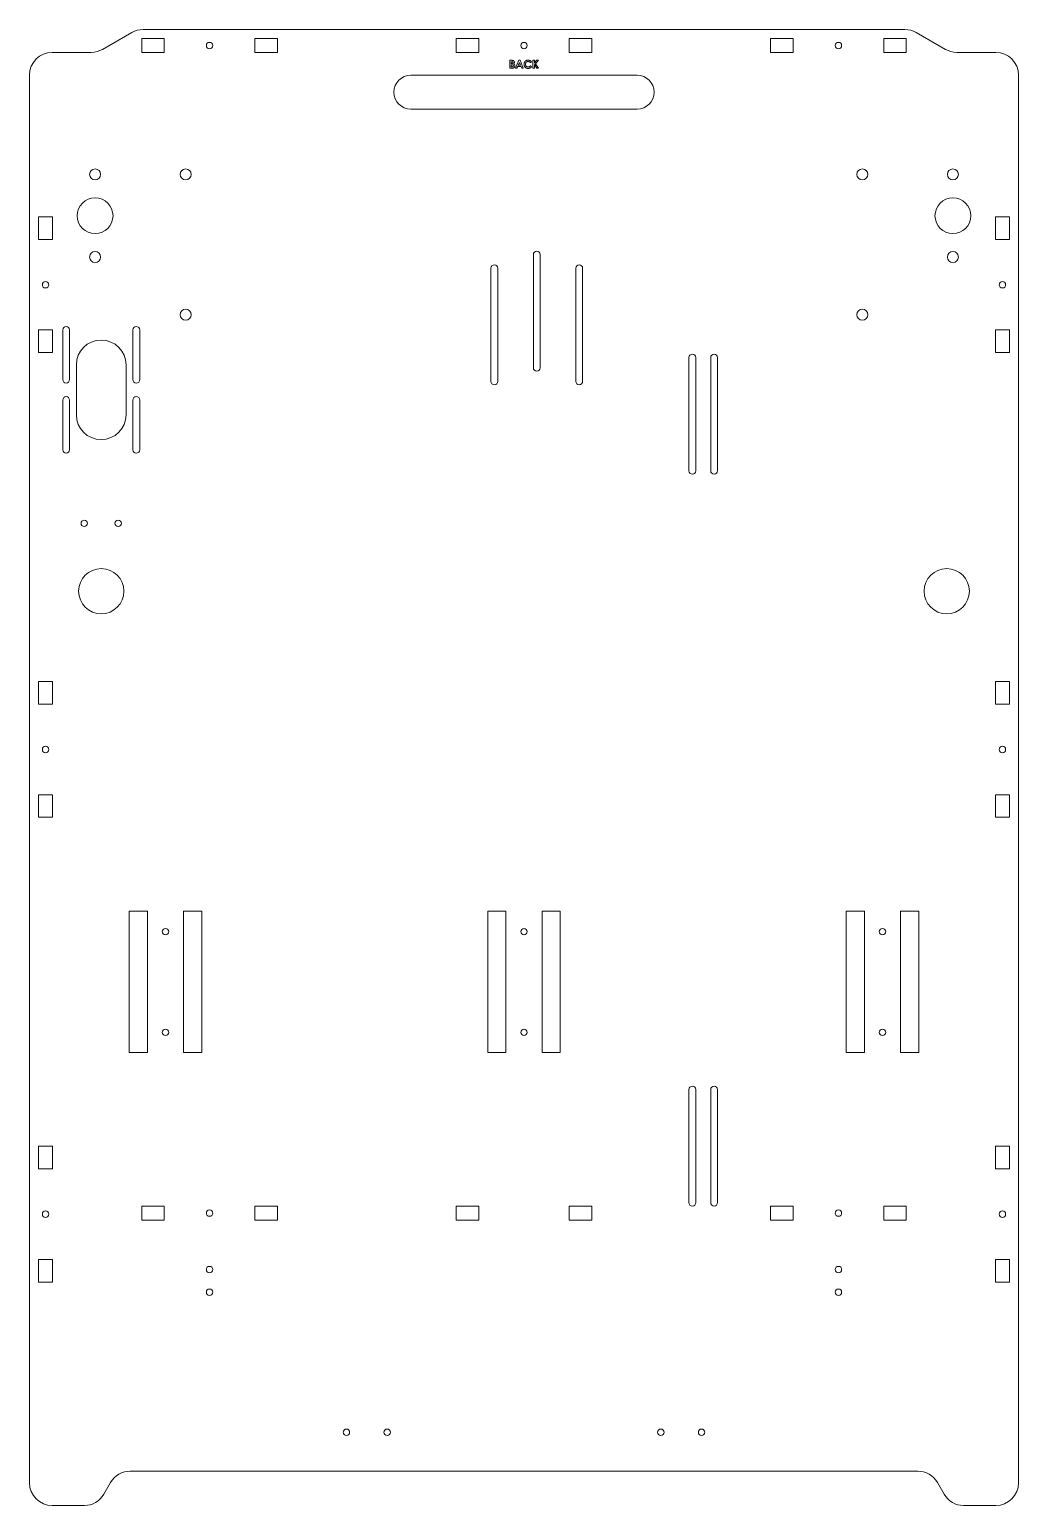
# Model space of a CAD drawing. Header units: millimetres. Extents: x -219 to 219, y 0 to 652.
import ezdxf

# ---------------------------------------------------------------- set-up
doc = ezdxf.new("R2010")
doc.units = ezdxf.units.MM

msp = doc.modelspace()

# ---------------------------------------------------------------- linework, layer by layer
at = {"color": 7, "linetype": 'Continuous', "lineweight": 15}
for p, q in [((-173.38, 651.01), (-186.23, 643.59)), ((-168.97, 648.35), (-168.97, 642.15)), ((-158.97, 648.35), (-168.97, 648.35)), ((168.38, 652.35), (-168.38, 652.35)), ((-158.97, 642.15), (-158.97, 648.35)), ((-108.97, 648.35), (-118.97, 648.35)), ((-118.97, 648.35), (-118.97, 642.15)), ((-108.97, 642.15), (-108.97, 648.35)), ((-20, 648.35), (-30, 648.35)), ((-30, 648.35), (-30, 642.15)), ((-20, 642.15), (-20, 648.35)), ((20, 642.15), (20, 648.35)), ((20, 648.35), (30, 648.35)), ((30, 648.35), (30, 642.15)), ((108.97, 642.15), (108.97, 648.35)), ((108.97, 648.35), (118.97, 648.35)), ((118.97, 648.35), (118.97, 642.15)), ((158.97, 642.15), (158.97, 648.35)), ((158.97, 648.35), (168.97, 648.35)), ((168.97, 648.35), (168.97, 642.15)), ((173.38, 651.01), (186.23, 643.59)), ((-191.23, 642.25), (-208.55, 642.25)), ((-168.97, 642.15), (-158.97, 642.15)), ((-118.97, 642.15), (-108.97, 642.15)), ((-30, 642.15), (-20, 642.15)), ((30, 642.15), (20, 642.15)), ((118.97, 642.15), (108.97, 642.15)), ((168.97, 642.15), (158.97, 642.15)), ((191.23, 642.25), (208.55, 642.25)), ((-6.24, 635.25), (-6.24, 638.75)), ((-6.24, 638.75), (-5.68, 638.75)), ((-5.25, 635.25), (-6.24, 635.25)), ((-5.41, 638.12), (-5.61, 638.12)), ((-5.61, 638.12), (-5.61, 637.36)), ((-5.61, 637.36), (-5.44, 637.36)), ((-5.46, 636.78), (-5.61, 636.78)), ((-5.61, 636.78), (-5.61, 635.88)), ((-5.61, 635.88), (-5.43, 635.88)), ((-3.75, 635.25), (-2.33, 638.75)), ((-3.08, 635.25), (-3.75, 635.25)), ((-2.8, 635.97), (-3.08, 635.25)), ((-1.28, 635.97), (-2.8, 635.97)), ((-2.04, 637.81), (-2.57, 636.6)), ((-2.57, 636.6), (-1.52, 636.6)), ((-2.33, 638.75), (-1.75, 638.75)), ((-1.52, 636.6), (-2.04, 637.81)), ((-1.75, 638.75), (-0.34, 635.25)), ((-1.01, 635.25), (-1.28, 635.97)), ((-0.34, 635.25), (-1.01, 635.25)), ((3.32, 638.14), (2.86, 637.7)), ((2.86, 636.3), (3.31, 635.83)), ((3.95, 635.25), (3.95, 638.75)), ((3.95, 638.75), (4.58, 638.75)), ((4.58, 635.25), (3.95, 635.25)), ((4.58, 638.75), (4.58, 637.52)), ((4.58, 637.52), (5.57, 638.75)), ((5.73, 635.25), (4.58, 636.89)), ((4.58, 636.89), (4.58, 635.25)), ((6.36, 638.75), (5.12, 637.2)), ((5.12, 637.2), (6.48, 635.25)), ((5.57, 638.75), (6.36, 638.75)), ((6.48, 635.25), (5.73, 635.25)), ((-218.55, 632.25), (-218.55, 10)), ((50, 632.15), (-50, 632.15)), ((218.55, 632.25), (218.55, 10)), ((-50, 617.15), (50, 617.15)), ((-208.35, 569.55), (-214.55, 569.55)), ((-214.55, 569.55), (-214.55, 559.55)), ((-208.35, 559.55), (-208.35, 569.55)), ((208.35, 559.55), (208.35, 569.55)), ((208.35, 569.55), (214.55, 569.55)), ((214.55, 569.55), (214.55, 559.55)), ((-214.55, 559.55), (-208.35, 559.55)), ((214.55, 559.55), (208.35, 559.55)), ((4.15, 552.85), (4.15, 502.85)), ((7.15, 502.85), (7.15, 552.85)), ((-14.6, 546.85), (-14.6, 496.85)), ((-11.6, 496.85), (-11.6, 546.85)), ((22.9, 546.85), (22.9, 496.85)), ((25.9, 496.85), (25.9, 546.85)), ((-208.35, 519.55), (-214.55, 519.55)), ((-214.55, 519.55), (-214.55, 509.55)), ((-208.35, 509.55), (-208.35, 519.55)), ((-203.85, 519.6), (-203.85, 497.6)), ((-200.85, 497.6), (-200.85, 519.6)), ((-172.85, 519.6), (-172.85, 497.6)), ((-169.85, 497.6), (-169.85, 519.6)), ((208.35, 509.55), (208.35, 519.55)), ((208.35, 519.55), (214.55, 519.55)), ((214.55, 519.55), (214.55, 509.55)), ((-214.55, 509.55), (-208.35, 509.55)), ((214.55, 509.55), (208.35, 509.55)), ((-197.85, 504.1), (-197.85, 482.1)), ((-175.85, 482.1), (-175.85, 504.1)), ((72.92, 507.35), (72.92, 457.35)), ((75.92, 457.35), (75.92, 507.35)), ((82.53, 507.35), (82.53, 457.35)), ((85.53, 457.35), (85.53, 507.35)), ((-203.85, 488.6), (-203.85, 466.6)), ((-200.85, 466.6), (-200.85, 488.6)), ((-172.85, 488.6), (-172.85, 466.6)), ((-169.85, 466.6), (-169.85, 488.6)), ((-208.35, 364.15), (-214.55, 364.15)), ((-214.55, 364.15), (-214.55, 354.15)), ((-208.35, 354.15), (-208.35, 364.15)), ((208.35, 354.15), (208.35, 364.15)), ((208.35, 364.15), (214.55, 364.15)), ((214.55, 364.15), (214.55, 354.15)), ((-214.55, 354.15), (-208.35, 354.15)), ((214.55, 354.15), (208.35, 354.15)), ((-208.35, 314.15), (-214.55, 314.15)), ((-214.55, 314.15), (-214.55, 304.15)), ((-208.35, 304.15), (-208.35, 314.15)), ((208.35, 304.15), (208.35, 314.15)), ((208.35, 314.15), (214.55, 314.15)), ((214.55, 314.15), (214.55, 304.15)), ((-214.55, 304.15), (-208.35, 304.15)), ((214.55, 304.15), (208.35, 304.15)), ((-174.45, 262.7), (-174.45, 200.2)), ((-166.45, 262.7), (-174.45, 262.7)), ((-166.45, 200.2), (-166.45, 262.7)), ((-150.45, 262.7), (-150.45, 200.2)), ((-142.45, 262.7), (-150.45, 262.7)), ((-142.45, 200.2), (-142.45, 262.7)), ((-16, 262.7), (-16, 200.2)), ((-8, 262.7), (-16, 262.7)), ((-8, 200.2), (-8, 262.7)), ((8, 262.7), (8, 200.2)), ((16, 262.7), (8, 262.7)), ((16, 200.2), (16, 262.7)), ((142.45, 200.2), (142.45, 262.7)), ((142.45, 262.7), (150.45, 262.7)), ((150.45, 262.7), (150.45, 200.2)), ((166.45, 200.2), (166.45, 262.7)), ((166.45, 262.7), (174.45, 262.7)), ((174.45, 262.7), (174.45, 200.2)), ((-174.45, 200.2), (-166.45, 200.2)), ((-150.45, 200.2), (-142.45, 200.2)), ((-16, 200.2), (-8, 200.2)), ((8, 200.2), (16, 200.2)), ((150.45, 200.2), (142.45, 200.2)), ((174.45, 200.2), (166.45, 200.2)), ((72.92, 183.85), (72.92, 133.85)), ((75.92, 133.85), (75.92, 183.85)), ((82.53, 183.85), (82.53, 133.85)), ((85.53, 133.85), (85.53, 183.85)), ((-208.35, 158.75), (-214.55, 158.75)), ((-214.55, 158.75), (-214.55, 148.75)), ((-208.35, 148.75), (-208.35, 158.75)), ((208.35, 148.75), (208.35, 158.75)), ((208.35, 158.75), (214.55, 158.75)), ((214.55, 158.75), (214.55, 148.75)), ((-214.55, 148.75), (-208.35, 148.75)), ((214.55, 148.75), (208.35, 148.75)), ((-158.97, 132.35), (-168.97, 132.35)), ((-168.97, 132.35), (-168.97, 126.15)), ((-158.97, 126.15), (-158.97, 132.35)), ((-108.97, 132.35), (-118.97, 132.35)), ((-118.97, 132.35), (-118.97, 126.15)), ((-108.97, 126.15), (-108.97, 132.35)), ((-20, 132.35), (-30, 132.35)), ((-30, 132.35), (-30, 126.15)), ((-20, 126.15), (-20, 132.35)), ((20, 126.15), (20, 132.35)), ((20, 132.35), (30, 132.35)), ((30, 132.35), (30, 126.15)), ((108.97, 126.15), (108.97, 132.35)), ((108.97, 132.35), (118.97, 132.35)), ((118.97, 132.35), (118.97, 126.15)), ((158.97, 126.15), (158.97, 132.35)), ((158.97, 132.35), (168.97, 132.35)), ((168.97, 132.35), (168.97, 126.15)), ((-168.97, 126.15), (-158.97, 126.15)), ((-118.97, 126.15), (-108.97, 126.15)), ((-30, 126.15), (-20, 126.15)), ((30, 126.15), (20, 126.15)), ((118.97, 126.15), (108.97, 126.15)), ((168.97, 126.15), (158.97, 126.15)), ((-208.35, 108.75), (-214.55, 108.75)), ((-214.55, 108.75), (-214.55, 98.75)), ((-208.35, 98.75), (-208.35, 108.75)), ((208.35, 98.75), (208.35, 108.75)), ((208.35, 108.75), (214.55, 108.75)), ((214.55, 108.75), (214.55, 98.75)), ((-214.55, 98.75), (-208.35, 98.75)), ((214.55, 98.75), (208.35, 98.75)), ((-174.03, 15.15), (174.03, 15.15)), ((-185.66, 5), (-182.69, 10.15)), ((185.66, 5), (182.69, 10.15)), ((-208.55, 0), (-194.32, 0)), ((208.55, 0), (194.32, 0))]:
    msp.add_line(p, q, dxfattribs=at)
for centre, radius in [((-138.97, 645.25), 1.43), ((0, 645.25), 1.43), ((138.97, 645.25), 1.43), ((-189.55, 588.3), 2.43), ((-149.55, 588.3), 2.43), ((149.55, 588.3), 2.43), ((189.55, 588.3), 2.43), ((-189.55, 570.05), 7.9), ((189.55, 570.05), 7.9), ((-189.55, 551.8), 2.43), ((189.55, 551.8), 2.43), ((-211.45, 539.55), 1.43), ((211.45, 539.55), 1.43), ((-149.55, 526.3), 2.43), ((149.55, 526.3), 2.43), ((-194.35, 434.1), 1.43), ((-179.35, 434.1), 1.43), ((-186.85, 404.1), 10), ((186.85, 404.1), 10), ((-211.45, 334.15), 1.43), ((211.45, 334.15), 1.42), ((-158.45, 253.62), 1.43), ((0, 253.62), 1.42), ((158.45, 253.62), 1.43), ((-158.45, 209.12), 1.43), ((0, 209.12), 1.42), ((158.45, 209.12), 1.43), ((-138.97, 129.25), 1.43), ((138.97, 129.25), 1.43), ((-211.45, 128.75), 1.43), ((211.45, 128.75), 1.43), ((-138.97, 104.25), 1.43), ((138.97, 104.25), 1.43), ((-138.97, 94.25), 1.43), ((138.97, 94.25), 1.43), ((-78.48, 32.35), 1.42), ((-60.48, 32.35), 1.43), ((60.48, 32.35), 1.43), ((78.48, 32.35), 1.42)]:
    msp.add_circle(centre, radius, dxfattribs=at)
for centre, radius, start, end in [((-168.38, 642.35), 10, 90, 120), ((168.38, 642.35), 10, 60, 90), ((-208.55, 632.25), 10, 90, 180), ((-191.23, 652.25), 10, 270, 300), ((191.23, 652.25), 10, 240, 270), ((208.55, 632.25), 10, 0, 90), ((-50, 624.65), 7.5, 90, 270), ((50, 624.65), 7.5, 270, 90), ((-13.1, 546.85), 1.5, 0, 180), ((5.65, 552.85), 1.5, 0, 180), ((24.4, 546.85), 1.5, 0, 180), ((-202.35, 519.6), 1.5, 360, 180), ((-171.35, 519.6), 1.5, 0, 180), ((-186.85, 504.1), 11, 0, 180), ((74.42, 507.35), 1.5, 360, 180), ((84.03, 507.35), 1.5, 0, 180), ((5.65, 502.85), 1.5, 180, 360), ((-202.35, 497.6), 1.5, 180, 360), ((-171.35, 497.6), 1.5, 180, 360), ((-13.1, 496.85), 1.5, 180, 0), ((24.4, 496.85), 1.5, 180, 0), ((-202.35, 488.6), 1.5, 0, 180), ((-171.35, 488.6), 1.5, 0, 180), ((-186.85, 482.1), 11, 180, 0), ((-202.35, 466.6), 1.5, 180, 0), ((-171.35, 466.6), 1.5, 180, 0), ((74.42, 457.35), 1.5, 180, 0), ((84.03, 457.35), 1.5, 180, 0), ((74.42, 183.85), 1.5, 0, 180), ((84.03, 183.85), 1.5, 0, 180), ((74.42, 133.85), 1.5, 180, 0), ((84.03, 133.85), 1.5, 180, 0), ((-174.03, 5.15), 10, 90, 150), ((174.03, 5.15), 10, 30, 90), ((-208.55, 10), 10, 180, 270), ((208.55, 10), 10, 270, 0), ((-194.32, 10), 10, 270, 330), ((194.32, 10), 10, 210, 270)]:
    msp.add_arc(centre, radius, start, end, dxfattribs=at)
for points, knots in [([(-5.68, 638.75), (-5.64, 638.75), (-5.56, 638.75), (-5.45, 638.75), (-5.35, 638.74), (-5.26, 638.74), (-5.17, 638.73), (-5.09, 638.72), (-5.03, 638.7), (-4.98, 638.69), (-4.96, 638.69)], [0, 0, 0, 0, 0.163996, 0.317329, 0.45806, 0.589158, 0.707952, 0.816322, 0.913585, 1, 1, 1, 1]), ([(-4.67, 636.29), (-4.67, 636.31), (-4.67, 636.34), (-4.68, 636.39), (-4.69, 636.44), (-4.71, 636.49), (-4.74, 636.53), (-4.77, 636.57), (-4.81, 636.61), (-4.85, 636.65), (-4.9, 636.68), (-4.96, 636.7), (-5.02, 636.73), (-5.1, 636.74), (-5.18, 636.76), (-5.26, 636.77), (-5.36, 636.77), (-5.42, 636.78), (-5.46, 636.78)], [0, 0, 0, 0, 0.052826, 0.102892, 0.151698, 0.199578, 0.247224, 0.295723, 0.346254, 0.398507, 0.45429, 0.514042, 0.579093, 0.650037, 0.727451, 0.811452, 0.902476, 1, 1, 1, 1]), ([(-5.44, 637.36), (-5.42, 637.36), (-5.38, 637.36), (-5.31, 637.36), (-5.25, 637.37), (-5.2, 637.38), (-5.15, 637.4), (-5.1, 637.42), (-5.06, 637.44), (-5.02, 637.47), (-4.97, 637.52), (-4.92, 637.59), (-4.9, 637.67), (-4.89, 637.72), (-4.89, 637.75)], [0, 0, 0, 0, 0.088776, 0.171377, 0.248114, 0.321161, 0.388033, 0.452091, 0.512268, 0.568866, 0.676936, 0.781012, 0.886918, 1, 1, 1, 1]), ([(-5.43, 635.88), (-5.39, 635.88), (-5.32, 635.88), (-5.23, 635.88), (-5.14, 635.89), (-5.06, 635.9), (-4.98, 635.92), (-4.92, 635.94), (-4.87, 635.96), (-4.82, 635.98), (-4.79, 636.01), (-4.75, 636.04), (-4.73, 636.07), (-4.71, 636.11), (-4.69, 636.15), (-4.68, 636.19), (-4.67, 636.24), (-4.67, 636.27), (-4.67, 636.29)], [0, 0, 0, 0, 0.109567, 0.210657, 0.302002, 0.385143, 0.459013, 0.524719, 0.583227, 0.634208, 0.681186, 0.726275, 0.770113, 0.81408, 0.857994, 0.903339, 0.950545, 1, 1, 1, 1]), ([(-4.89, 637.75), (-4.89, 637.78), (-4.89, 637.83), (-4.92, 637.91), (-4.96, 637.97), (-5.01, 638.02), (-5.05, 638.05), (-5.09, 638.07), (-5.14, 638.08), (-5.18, 638.1), (-5.23, 638.11), (-5.29, 638.12), (-5.35, 638.12), (-5.39, 638.12), (-5.41, 638.12)], [0, 0, 0, 0, 0.1123319, 0.2171892, 0.3207764, 0.4294461, 0.4868895, 0.5473482, 0.6105516, 0.6785404, 0.7510058, 0.8285633, 0.9114938, 1, 1, 1, 1]), ([(-4.04, 636.26), (-4.04, 636.22), (-4.04, 636.12), (-4.07, 635.98), (-4.12, 635.85), (-4.19, 635.73), (-4.27, 635.62), (-4.36, 635.52), (-4.47, 635.43), (-4.57, 635.38), (-4.65, 635.34), (-4.72, 635.32), (-4.79, 635.29), (-4.88, 635.28), (-4.96, 635.27), (-5.05, 635.26), (-5.15, 635.25), (-5.22, 635.25), (-5.25, 635.25)], [0, 0, 0, 0, 0.080259, 0.158391, 0.236258, 0.315105, 0.393222, 0.468731, 0.542781, 0.617708, 0.656365, 0.69708, 0.740697, 0.786729, 0.835579, 0.88725, 0.941898, 1, 1, 1, 1]), ([(-4.96, 638.69), (-4.94, 638.68), (-4.88, 638.67), (-4.81, 638.64), (-4.74, 638.61), (-4.67, 638.57), (-4.61, 638.53), (-4.55, 638.48), (-4.5, 638.43), (-4.45, 638.38), (-4.41, 638.32), (-4.37, 638.26), (-4.34, 638.19), (-4.31, 638.13), (-4.29, 638.06), (-4.27, 637.99), (-4.26, 637.91), (-4.26, 637.86), (-4.26, 637.84)], [0, 0, 0, 0, 0.06875, 0.134909, 0.199721, 0.262974, 0.325357, 0.387336, 0.449407, 0.511118, 0.572473, 0.633077, 0.692861, 0.752561, 0.812738, 0.873479, 0.935776, 1, 1, 1, 1]), ([(-4.26, 637.84), (-4.26, 637.8), (-4.27, 637.74), (-4.28, 637.65), (-4.31, 637.56), (-4.35, 637.47), (-4.4, 637.39), (-4.46, 637.31), (-4.54, 637.23), (-4.6, 637.19), (-4.63, 637.16)], [0, 0, 0, 0, 0.1232696, 0.242641, 0.3594274, 0.4755502, 0.5938977, 0.7202016, 0.8544653, 1, 1, 1, 1]), ([(-4.63, 637.16), (-4.6, 637.15), (-4.55, 637.13), (-4.48, 637.08), (-4.42, 637.04), (-4.36, 637), (-4.31, 636.95), (-4.26, 636.9), (-4.22, 636.85), (-4.18, 636.79), (-4.15, 636.73), (-4.12, 636.67), (-4.09, 636.61), (-4.07, 636.55), (-4.06, 636.48), (-4.05, 636.41), (-4.04, 636.34), (-4.04, 636.29), (-4.04, 636.26)], [0, 0, 0, 0, 0.072791, 0.142723, 0.209491, 0.274716, 0.336886, 0.397686, 0.457054, 0.515313, 0.572822, 0.630776, 0.689505, 0.748743, 0.809225, 0.870715, 0.934265, 1, 1, 1, 1]), ([(0, 637.01), (0, 637.05), (0, 637.13), (0.01, 637.26), (0.03, 637.38), (0.06, 637.5), (0.09, 637.62), (0.13, 637.73), (0.18, 637.83), (0.23, 637.94), (0.29, 638.04), (0.36, 638.13), (0.43, 638.22), (0.51, 638.31), (0.6, 638.38), (0.69, 638.46), (0.79, 638.53), (0.89, 638.59), (1, 638.65), (1.11, 638.7), (1.23, 638.74), (1.34, 638.78), (1.46, 638.81), (1.58, 638.83), (1.7, 638.84), (1.79, 638.84), (1.83, 638.84)], [0, 0, 0, 0, 0.044663, 0.088512, 0.130926, 0.172904, 0.214, 0.254985, 0.295291, 0.335772, 0.376181, 0.416178, 0.45635, 0.496512, 0.537041, 0.578119, 0.619725, 0.662422, 0.705299, 0.74743, 0.789433, 0.831267, 0.872825, 0.91487, 0.957027, 1, 1, 1, 1]), ([(1.82, 635.16), (1.75, 635.16), (1.62, 635.17), (1.44, 635.19), (1.26, 635.23), (1.09, 635.29), (0.93, 635.36), (0.78, 635.45), (0.64, 635.56), (0.51, 635.68), (0.39, 635.81), (0.28, 635.95), (0.2, 636.11), (0.12, 636.27), (0.07, 636.44), (0.03, 636.62), (0, 636.81), (0, 636.94), (0, 637.01)], [0, 0, 0, 0, 0.067376, 0.131837, 0.194461, 0.255346, 0.315588, 0.375627, 0.436138, 0.497779, 0.55947, 0.620278, 0.680788, 0.741492, 0.803215, 0.866493, 0.93191, 1, 1, 1, 1]), ([(1.8, 638.21), (1.76, 638.21), (1.68, 638.21), (1.56, 638.19), (1.45, 638.16), (1.35, 638.13), (1.24, 638.08), (1.15, 638.02), (1.05, 637.95), (0.97, 637.86), (0.89, 637.78), (0.82, 637.68), (0.76, 637.58), (0.71, 637.48), (0.67, 637.37), (0.65, 637.25), (0.63, 637.13), (0.63, 637.05), (0.63, 637.01)], [0, 0, 0, 0, 0.064715, 0.127707, 0.188882, 0.249158, 0.309661, 0.370225, 0.432332, 0.495782, 0.559304, 0.621861, 0.683322, 0.744523, 0.806088, 0.868994, 0.933419, 1, 1, 1, 1]), ([(0.63, 637.01), (0.63, 636.98), (0.63, 636.92), (0.64, 636.83), (0.65, 636.75), (0.67, 636.67), (0.69, 636.59), (0.71, 636.52), (0.74, 636.45), (0.78, 636.38), (0.82, 636.31), (0.86, 636.25), (0.91, 636.19), (0.96, 636.13), (1.01, 636.08), (1.07, 636.03), (1.14, 635.99), (1.2, 635.94), (1.27, 635.91), (1.34, 635.88), (1.42, 635.85), (1.49, 635.83), (1.57, 635.81), (1.65, 635.8), (1.73, 635.79), (1.79, 635.79), (1.81, 635.79)], [0, 0, 0, 0, 0.045986, 0.090639, 0.134485, 0.177331, 0.219265, 0.260785, 0.302317, 0.343436, 0.384181, 0.424376, 0.464181, 0.504012, 0.543822, 0.583802, 0.624419, 0.665548, 0.706675, 0.747827, 0.788895, 0.830219, 0.871707, 0.913734, 0.956588, 1, 1, 1, 1]), ([(2.86, 637.7), (2.82, 637.74), (2.74, 637.82), (2.62, 637.93), (2.49, 638.01), (2.36, 638.09), (2.23, 638.14), (2.09, 638.18), (1.95, 638.21), (1.85, 638.21), (1.8, 638.21)], [0, 0, 0, 0, 0.139406, 0.272304, 0.399525, 0.522811, 0.642663, 0.761023, 0.879801, 1, 1, 1, 1]), ([(1.81, 635.79), (1.86, 635.79), (1.95, 635.79), (2.09, 635.81), (2.22, 635.85), (2.32, 635.89), (2.4, 635.93), (2.46, 635.96), (2.52, 636.01), (2.59, 636.05), (2.66, 636.11), (2.72, 636.17), (2.79, 636.23), (2.84, 636.27), (2.86, 636.3)], [0, 0, 0, 0, 0.117048, 0.22997, 0.340704, 0.449355, 0.505557, 0.565303, 0.628205, 0.694729, 0.765019, 0.83958, 0.91775, 1, 1, 1, 1]), ([(3.31, 635.83), (3.28, 635.8), (3.21, 635.74), (3.12, 635.65), (3.03, 635.58), (2.94, 635.51), (2.85, 635.45), (2.76, 635.39), (2.68, 635.35), (2.59, 635.31), (2.5, 635.27), (2.41, 635.24), (2.32, 635.22), (2.23, 635.2), (2.13, 635.18), (2.03, 635.17), (1.92, 635.16), (1.85, 635.16), (1.82, 635.16)], [0, 0, 0, 0, 0.077783, 0.151816, 0.22254, 0.290278, 0.354641, 0.415798, 0.474709, 0.530426, 0.58558, 0.640906, 0.697901, 0.75542, 0.814521, 0.874462, 0.93667, 1, 1, 1, 1]), ([(1.83, 638.84), (1.86, 638.84), (1.93, 638.84), (2.04, 638.83), (2.14, 638.82), (2.24, 638.79), (2.35, 638.77), (2.45, 638.74), (2.55, 638.7), (2.64, 638.66), (2.74, 638.61), (2.83, 638.56), (2.92, 638.5), (3.01, 638.44), (3.09, 638.37), (3.17, 638.3), (3.25, 638.22), (3.3, 638.17), (3.32, 638.14)], [0, 0, 0, 0, 0.062276, 0.123904, 0.185067, 0.24684, 0.308435, 0.370241, 0.432587, 0.495925, 0.559351, 0.621943, 0.684393, 0.746986, 0.809441, 0.872508, 0.935769, 1, 1, 1, 1])]:
    msp.add_open_spline(points, degree=3, knots=knots, dxfattribs=at)

doc.saveas('drawing.dxf')
